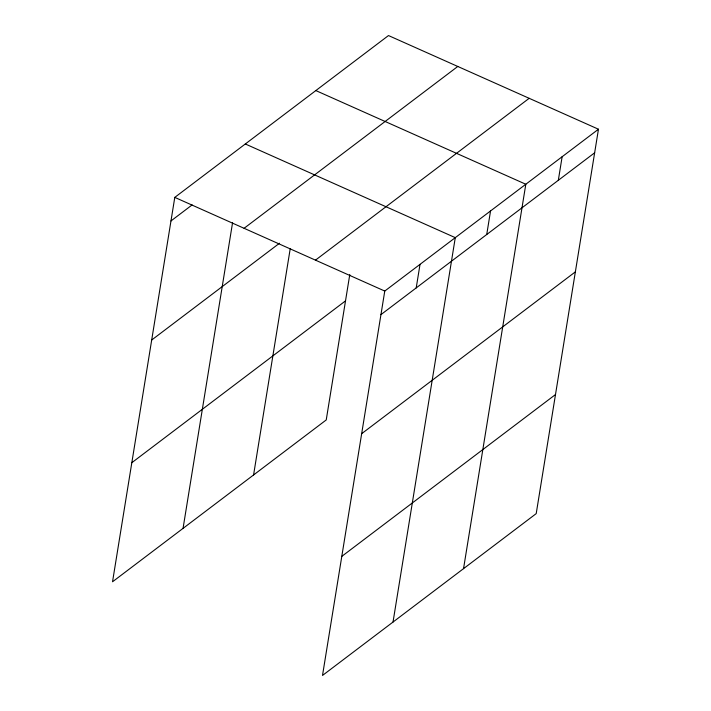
<?xml version="1.0" encoding="UTF-8"?>
<svg xmlns="http://www.w3.org/2000/svg" width="711" height="711" viewBox="0 0 711 711"><rect width="100%" height="100%" fill="white"/><g stroke="black" fill="none" stroke-linecap="round" stroke-linejoin="round"><path stroke-width="1.07" d="M598.466 129.224L384.767 291.057L322.51 675.45L536.21 513.618L598.466 129.224L388.49 35.55L174.79 197.382L112.534 581.776L326.233 419.943L349.776 274.579M183.056 528.371L232.559 222.747M253.578 474.966L290.248 248.548M416.211 287.919L420.023 264.359M393.023 622.045L455.289 237.652L245.313 143.978M486.733 234.514L490.546 210.954M463.545 568.64L525.811 184.247L315.835 90.573M558.322 180.301L562.134 156.74M170.978 220.943L192.13 204.919M244.086 228.293L457.786 66.461M151.692 340.018L279.512 243.224M315.471 260.146L529.171 98.314M131.819 462.701L345.519 300.869M380.945 314.618L594.645 152.794M361.659 433.692L575.359 271.869M341.795 556.375L555.495 394.543M174.79 197.382L384.767 291.057"/></g></svg>
